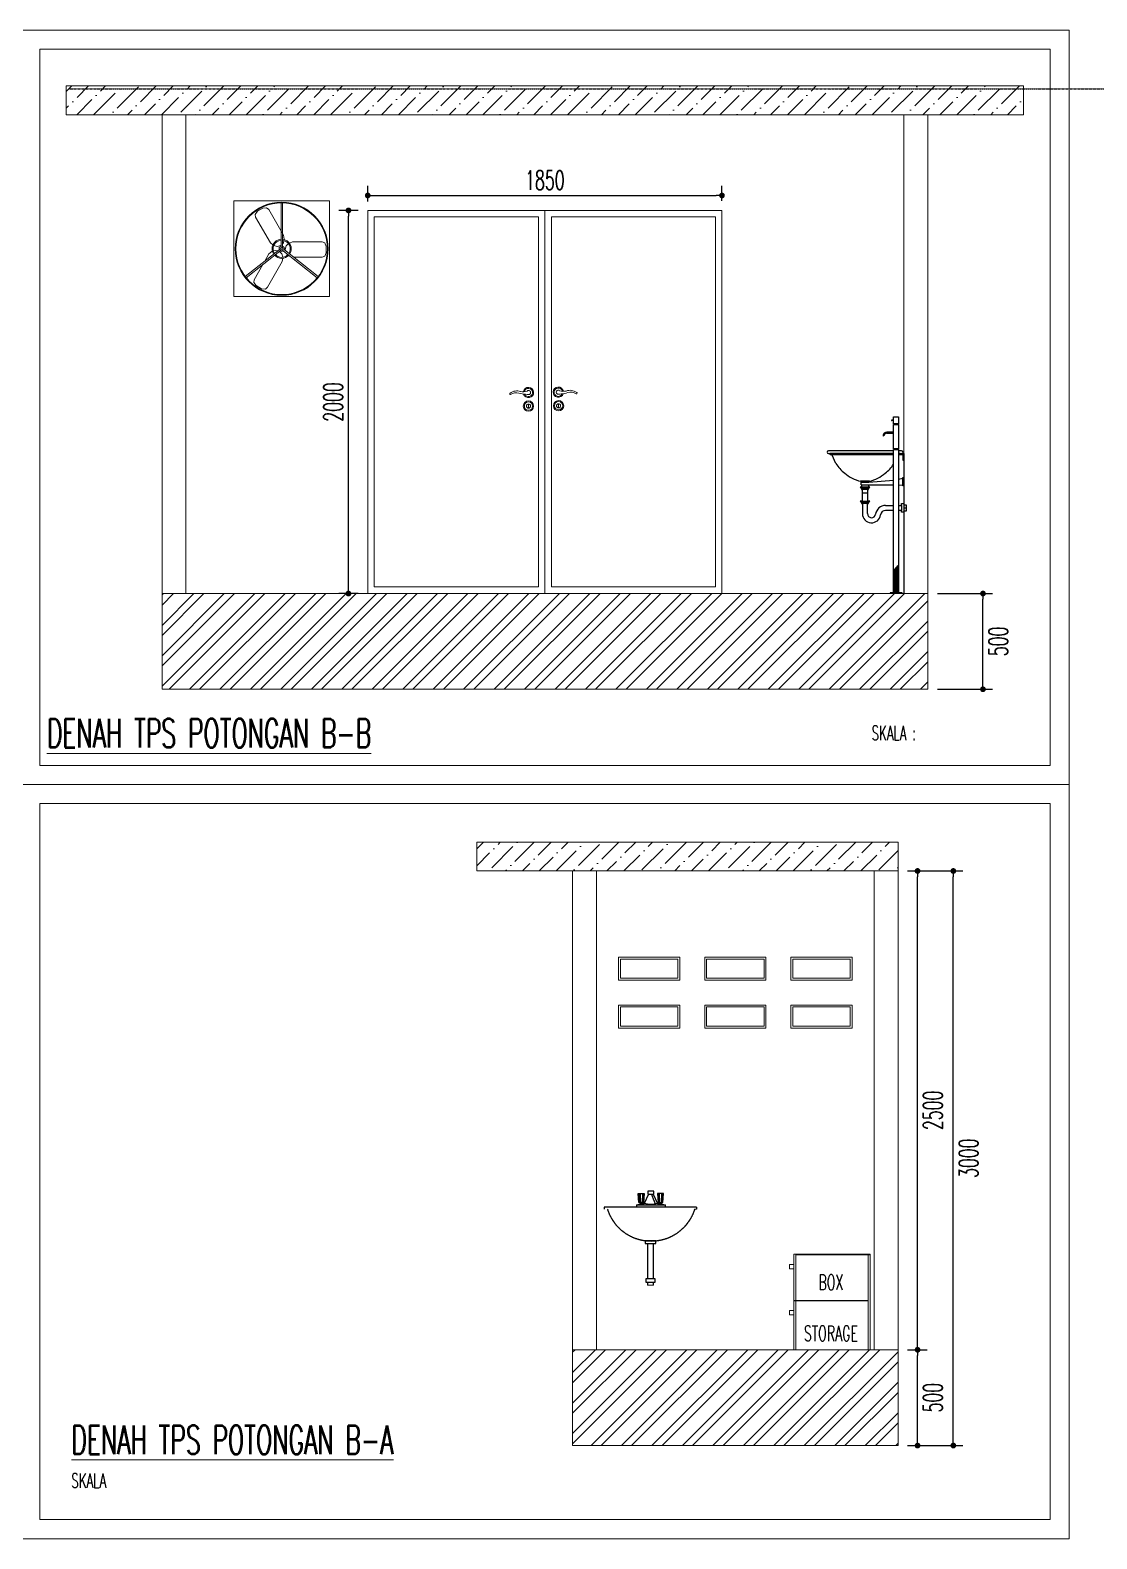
# Model space of a CAD drawing. Header units: millimetres. Extents: x -3140 to 122882, y -13467 to 35950.
# Drawn here: x 59397 to 64968, y -5590 to 2287 of the extents above; entities that cross this region are included whole.
import ezdxf

# ---------------------------------------------------------------- set-up
doc = ezdxf.new("R2010")
doc.units = ezdxf.units.MM
doc.header["$MEASUREMENT"] = 0
doc.linetypes.add('DASHDOT', pattern=[1, 0.5, -0.25, 0, -0.25])
doc.linetypes.add('DASHEDX2', pattern=[38.1, 25.4, -12.7])
doc.layers.add('inst ME', color=7, linetype='Continuous', lineweight=13)
doc.layers.add('J', color=1, linetype='Continuous', lineweight=13)
doc.styles.add('300', font='rs.shx', dxfattribs={"width": 0.6, "height": 100})
doc.dimstyles.new('300', dxfattribs={"dimtxt": 50, "dimasz": 30, "dimexe": 50, "dimexo": 50, "dimgap": 30, "dimtad": 2, "dimdec": 0, "dimzin": 0, "dimtxsty": '300', "dimblk": 'DOT', "dimcen": 0.2, "dimclrd": 1, "dimclre": 1, "dimclrt": 3, "dimadec": 0, "dimazin": 0, "dimtfac": 1, "dimtdec": 0, "dimtix": 1, "dimtmove": 0, "dimatfit": 3, "dimfxl": 1, "dimtolj": 1, "dimtzin": 0, "dimarcsym": 0})
pattern_1 = [(45, (36870.45, -90220.66), (-79.54951, 79.54951), []), (45, (36923.48, -90220.66), (-79.54951, 79.54951), [])]
pattern_2 = [(45, (36870.45, -90220.656), (33.14563, 121.53398), [156.25, -31.25, 0, -31.25])]

# ---------------------------------------------------------------- blocks, each defined once
blk = doc.blocks.new('A$C6E2B1FF7')
for p, q in [((0.3955, 1.0315), (0.3845, 1.0315)), ((0.3955, 1.0285), (0.3845, 1.0285)), ((0.3955, 1.01), (0.3955, 1.05)), ((0.3955, 1.05), (0.4255, 1.05)), ((0.4255, 1.01), (0.3955, 1.01)), ((0.3955, 0.86), (0.3955, 1.006)), ((0.3955, 1.006), (0.4255, 1.006)), ((0.3975, 1.01), (0.3975, 1.006)), ((0.4235, 1.01), (0.4235, 1.006)), ((0.4255, 1.05), (0.4255, 1.01)), ((0.4255, 1.006), (0.4255, 0.86)), ((0.3325, 0.9402), (0.3385, 0.938)), ((0.3955, 0.96), (0.3555, 0.96)), ((0.3555, 0.954), (0.3955, 0.954)), ((0.3955, 0.8483), (0.0077, 0.8483)), ((0.0077, 0.8328), (0.0158, 0.8328)), ((0.3955, 0.8328), (0.0158, 0.8328)), ((0.0189, 0.8268), (0.3955, 0.8268)), ((0.052, 0.7743), (0.0308, 0.8221)), ((0.4255, 0.86), (0.3955, 0.86)), ((0.3955, 0.004), (0.3955, 0.856)), ((0.3955, 0.856), (0.4255, 0.856)), ((0.3975, 0.86), (0.3975, 0.856)), ((0.4235, 0.86), (0.4235, 0.856)), ((0.4255, 0.856), (0.4255, 0.004)), ((0.4427, 0.8483), (0.4255, 0.8483)), ((0.4352, 0.8328), (0.4255, 0.8328)), ((0.4255, 0.8268), (0.44, 0.8268)), ((0.4255, 0.8268), (0.432, 0.8268)), ((0.4352, 0.8328), (0.4427, 0.8328)), ((0.44, 0.8268), (0.4515, 0.8268)), ((0.4427, 0.8328), (0.4575, 0.8328)), ((0.4515, 0.8268), (0.4515, 0.7928)), ((0.4575, 0.8328), (0.4575, 0)), ((0.4515, 0.7928), (0.4575, 0.7928)), ((0.1975, 0.6319), (0.2053, 0.6262)), ((0.2535, 0.6319), (0.1975, 0.6319)), ((0.2517, 0.6674), (0.1992, 0.6674)), ((0.2029, 0.6473), (0.2029, 0.6623)), ((0.2029, 0.6623), (0.2481, 0.6623)), ((0.2029, 0.6473), (0.2461, 0.6473)), ((0.2049, 0.6473), (0.2049, 0.6319)), ((0.2461, 0.6473), (0.3955, 0.6472)), ((0.2461, 0.6473), (0.2461, 0.6319)), ((0.2461, 0.6262), (0.2535, 0.6319)), ((0.2481, 0.6623), (0.3955, 0.6739)), ((0.4255, 0.6804), (0.4515, 0.6855)), ((0.4255, 0.6463), (0.4515, 0.6455)), ((0.4515, 0.6405), (0.4515, 0.6905)), ((0.4515, 0.6905), (0.4575, 0.6905)), ((0.4575, 0.6405), (0.4515, 0.6405)), ((0.1975, 0.5487), (0.2053, 0.543)), ((0.2095, 0.5487), (0.1975, 0.5487)), ((0.2053, 0.6262), (0.2053, 0.6185)), ((0.2053, 0.6262), (0.2461, 0.6262)), ((0.2053, 0.6185), (0.2084, 0.6185)), ((0.2053, 0.543), (0.2053, 0.5353)), ((0.2053, 0.543), (0.2461, 0.543)), ((0.2084, 0.6185), (0.2084, 0.5981)), ((0.2425, 0.6185), (0.2084, 0.6185)), ((0.2084, 0.5981), (0.2095, 0.5981)), ((0.2095, 0.5981), (0.2415, 0.5981)), ((0.2095, 0.5981), (0.2095, 0.5487)), ((0.2095, 0.5487), (0.2415, 0.5487)), ((0.2415, 0.5981), (0.2425, 0.5981)), ((0.2415, 0.5487), (0.2415, 0.5981)), ((0.2535, 0.5487), (0.2415, 0.5487)), ((0.2425, 0.5981), (0.2425, 0.6185)), ((0.2425, 0.6185), (0.2461, 0.6185)), ((0.2461, 0.6185), (0.2461, 0.6262)), ((0.2461, 0.543), (0.2535, 0.5487)), ((0.2461, 0.5353), (0.2461, 0.543)), ((0.2053, 0.5353), (0.2105, 0.5353)), ((0.2405, 0.5353), (0.2105, 0.5353)), ((0.2105, 0.5353), (0.2105, 0.475)), ((0.2405, 0.5353), (0.2461, 0.5353)), ((0.2405, 0.475), (0.2405, 0.5353)), ((0.348, 0.5244), (0.3955, 0.5244)), ((0.3955, 0.4944), (0.348, 0.4944)), ((0.4255, 0.5244), (0.4435, 0.5244)), ((0.4435, 0.4944), (0.4255, 0.4944)), ((0.4435, 0.5244), (0.4435, 0.5356)), ((0.4435, 0.5356), (0.4575, 0.5356)), ((0.4435, 0.5244), (0.4435, 0.4944)), ((0.4435, 0.4832), (0.4435, 0.4944)), ((0.4575, 0.4832), (0.4435, 0.4832)), ((0.4575, 0.5356), (0.4575, 0.4832)), ((0.4719, 0.5265), (0.4575, 0.5265)), ((0.4575, 0.5099), (0.4719, 0.5099)), ((0.4575, 0.492), (0.4719, 0.492)), ((0.4719, 0.492), (0.4719, 0.5265)), ((0.3986, 0.004), (0.3986, 0.139)), ((0.4016, 0.004), (0.4016, 0.143)), ((0.4054, 0.004), (0.4054, 0.1477)), ((0.4105, 0.004), (0.4105, 0.1535)), ((0.419, 0.004), (0.419, 0.1618)), ((0.4475, 0.004), (0.3755, 0.004)), ((0.3755, 0.004), (0.3755, 0)), ((0.4475, 0), (0.4475, 0.004))]:
    blk.add_line(p, q)
for centre, radius, start, end in [((0.355, 0.9373), 0.0227, 88.67566, 172.72042), ((0.3579, 0.9344), 0.0198, 97.04919, 169.4794), ((0.0077, 0.8405), 0.00774, 90, 270), ((0.0208, 0.8316), 0.00515, 166.68297, 249.34752), ((0.0162, 0.8051), 0.0225, 49.25045, 75.12158), ((0.4348, 0.8051), 0.0225, 104.87842, 114.47405), ((0.4302, 0.8316), 0.00515, 290.65248, 13.31703), ((0.4427, 0.8405), 0.00774, 270, 90), ((0.2517, 0.9003), 0.2361, 212.24439, 231.48451), ((0.1992, 0.9003), 0.2361, 308.51549, 326.21188), ((0.2608, 0.905), 0.2455, 230.52645, 255.48599), ((0.1954, 0.6575), 0.0106, 26.899, 68.79889), ((0.2554, 0.6577), 0.0103, 110.63934, 153.66277), ((0.1902, 0.905), 0.2455, 284.51401, 309.47355), ((0.2646, 0.475), 0.0541, 180, 352.73258), ((0.2646, 0.475), 0.0241, 180, 352.73258), ((0.348, 0.4644), 0.06, 90, 172.73258), ((0.348, 0.4644), 0.03, 90, 172.73258), ((0.5189, 0.052), 0.1485, 128.97963, 146.20396)]:
    blk.add_arc(centre, radius, start, end)
blk.add_ellipse((0.3845, 1.03), major_axis=(0, -0.0015), ratio=0.505358, start_param=3.141593, end_param=6.283185)
blk = doc.blocks.new('Handle-01')
for centre, radius, start, end in [((-66.7, -54.9), 64.6, 70.65002, 128.47831), ((-31.2, 66.5), 62.1, 256.79025, 291.8405), ((0, 0), 30, 198.02954, 169.96267), ((0, 0), 24, 204.54285, 168.26614), ((0, 0), 12, 259.25559, 132.43023), ((-105.2, -7.5), 3.6, 119.1006, 286.73068), ((-70.4, -63.6), 62.5, 75.77345, 122.60946), ((-12, 119.3), 129.6, 250.59259, 267.96816), ((62.6, 665.3), 680.2, 263.31552, 264.72244)]:
    blk.add_arc(centre, radius, start, end)
blk = doc.blocks.new('A$C202B7152')
for p, q in [((0.1836, 0.5083, 0.01), (0.2175, 0.5083, 0.01)), ((0.1876, 0.4593, 0.01), (0.1836, 0.5083, 0.01)), ((0.1854, 0.5083, 0.01), (0.1895, 0.4593, 0.01)), ((0.1886, 0.5083, 0.01), (0.1916, 0.4593, 0.01)), ((0.1939, 0.5083, 0.01), (0.195, 0.4593, 0.01)), ((0.2072, 0.5083, 0.01), (0.2061, 0.4593, 0.01)), ((0.2126, 0.5083, 0.01), (0.2095, 0.4593, 0.01)), ((0.2158, 0.5083, 0.01), (0.2116, 0.4593, 0.01)), ((0.2175, 0.5083, 0.01), (0.2135, 0.4593, 0.01)), ((0.2409, 0.5057, 0.01), (0.2168, 0.4534, 0.01)), ((0.2378, 0.5215, 0.01), (0.27, 0.5215, 0.01)), ((0.2378, 0.5057, 0.01), (0.2378, 0.5215, 0.01)), ((0.27, 0.5057, 0.01), (0.2378, 0.5057, 0.01)), ((0.2661, 0.5057, 0.01), (0.2918, 0.4532, 0.01)), ((0.27, 0.5215, 0.01), (0.27, 0.5057, 0.01)), ((0.3242, 0.5083, 0.01), (0.2903, 0.5083, 0.01)), ((0.2903, 0.5083, 0.01), (0.2943, 0.4593, 0.01)), ((0.292, 0.5083, 0.01), (0.2962, 0.4593, 0.01)), ((0.2952, 0.5083, 0.01), (0.2983, 0.4593, 0.01)), ((0.3006, 0.5083, 0.01), (0.3017, 0.4593, 0.01)), ((0.3139, 0.5083, 0.01), (0.3128, 0.4593, 0.01)), ((0.3192, 0.5083, 0.01), (0.3162, 0.4593, 0.01)), ((0.3224, 0.5083, 0.01), (0.3183, 0.4593, 0.01)), ((0.3202, 0.4593, 0.01), (0.3242, 0.5083, 0.01)), ((0.1727, 0.4449, 0.01), (0.3343, 0.4449, 0.01)), ((0.1727, 0.4348, 0.01), (0.1727, 0.4449, 0.01)), ((0.2135, 0.4593, 0.01), (0.1876, 0.4593, 0.01)), ((0.2943, 0.4593, 0.01), (0.3202, 0.4593, 0.01)), ((0.3343, 0.4449, 0.01), (0.3343, 0.4348, 0.01))]:
    blk.add_line(p, q)
at = {"linetype": 'DASHEDX2'}
for p, q in [((0, 0.4338, 0.01), (0.5126, 0.4338, 0.01)), ((0, 0.4338, 0.01), (0, 0.4226, 0.01)), ((0.5126, 0.4338, 0.01), (0.5126, 0.4226, 0.01)), ((0.2271, 0.2467, 0.01), (0.2858, 0.2467, 0.01)), ((0.2271, 0.2325, 0.01), (0.2271, 0.2467, 0.01)), ((0.2858, 0.2325, 0.01), (0.2271, 0.2325, 0.01)), ((0.2392, 0.2305, 0.01), (0.2716, 0.2305, 0.01)), ((0.2392, 0.0364, 0.01), (0.2392, 0.2305, 0.01)), ((0.2716, 0.2305, 0.01), (0.2716, 0.0364, 0.01)), ((0.2858, 0.2467, 0.01), (0.2858, 0.2325, 0.01)), ((0.2291, 0.0364, 0.01), (0.2817, 0.0364, 0.01)), ((0.2291, 0.0182, 0.01), (0.2291, 0.0364, 0.01)), ((0.2817, 0.0182, 0.01), (0.2291, 0.0182, 0.01)), ((0.2392, 0, 0.01), (0.2392, 0.0182, 0.01)), ((0.2716, 0.0182, 0.01), (0.2716, 0, 0.01)), ((0.2817, 0.0364, 0.01), (0.2817, 0.0182, 0.01))]:
    blk.add_line(p, q, dxfattribs=at)
for centre, radius, start, end in [((-0.3833, 0.715, 0.01), 0.6657, 336.62365, 341.67507), ((0.2535, 0.1433, 0.01), 0.3122, 96.75998, 104.99699), ((0.1854, 0.4493, 0.01), 0.0103, 4.5286, 73.65735), ((0.1865, 0.4498, 0.01), 0.00987, 2.35421, 72.28954), ((0.1806, 0.4473, 0.01), 0.0173, 10.46857, 43.68179), ((0.2129, 0.4516, 0.01), 0.00923, 123.82998, 180.37672), ((0.2157, 0.4493, 0.01), 0.0103, 106.34265, 165.91992), ((0.2546, 0.595, 0.01), 0.1466, 255.0374, 284.68485), ((0.2535, 0.1433, 0.01), 0.3122, 75.00301, 82.96228), ((0.2921, 0.4493, 0.01), 0.0103, 14.08008, 73.65735), ((0.2949, 0.4516, 0.01), 0.00923, 359.62328, 56.17002), ((0.3272, 0.4473, 0.01), 0.0173, 136.31821, 169.53143), ((0.3213, 0.4498, 0.01), 0.00987, 107.71046, 177.64579), ((0.3224, 0.4493, 0.01), 0.0103, 106.34265, 175.4714)]:
    blk.add_arc(centre, radius, start, end)
blk.add_arc((0.2522, 0.4962, 0.01), 0.2522, 196.98117, 343.01883, dxfattribs=at)
blk = doc.blocks.new('_Dot')
at = {"color": 0, "lineweight": -2}
blk.add_line((-0.5, 0), (-1, 0), dxfattribs=at)
at = {"color": 0, "const_width": 0.5}
blk.add_lwpolyline([(-0.25, 0, 1), (0.25, 0, 1)], format="xyb", close=True, dxfattribs=at)
blk = doc.blocks.new('*D73')
at = {"color": 1, "lineweight": -2, "transparency": 16777216}
for p, q in [((64135.2, -654.5), (64422.8, -654.5)), ((64372.8, -1124.5), (64372.8, -684.5)), ((64135.2, -1154.5), (64422.8, -1154.5))]:
    blk.add_line(p, q, dxfattribs=at)
at = {"layer": 'Defpoints', "color": 0, "transparency": 16777216}
for p in [(64085.2, -654.5), (64372.8, -654.5), (64085.2, -1154.5)]:
    blk.add_point(p, dxfattribs=at)
at = {"color": 1, "lineweight": -2, "transparency": 16777216, "xscale": 30, "yscale": 30, "zscale": 30}
for p, rotation in [((64372.8, -654.5), 90), ((64372.8, -1154.5), 270)]:
    blk.add_blockref('_Dot', p, dxfattribs=dict(at, rotation=rotation))
at = {"color": 3, "transparency": 16777216, "insert": (64452.8, -904.5), "char_height": 100, "attachment_point": 5, "rotation": 90, "style": '300'}
blk.add_mtext('\\A1;500', dxfattribs=at)
blk = doc.blocks.new('*D63')
at = {"color": 1, "lineweight": -2, "transparency": 16777216}
for p, q in [((61109.8, 1345.5), (61009.1, 1345.5)), ((61059.1, -624.5), (61059.1, 1315.5)), ((61109.8, -654.5), (61009.1, -654.5))]:
    blk.add_line(p, q, dxfattribs=at)
at = {"layer": 'Defpoints', "color": 0, "transparency": 16777216}
for p in [(61059.1, 1345.5), (61159.8, 1345.5), (61159.8, -654.5)]:
    blk.add_point(p, dxfattribs=at)
at = {"color": 1, "lineweight": -2, "transparency": 16777216, "xscale": 30, "yscale": 30, "zscale": 30}
for p, rotation in [((61059.1, 1345.5), 90), ((61059.1, -654.5), 270)]:
    blk.add_blockref('_Dot', p, dxfattribs=dict(at, rotation=rotation))
at = {"color": 3, "transparency": 16777216, "insert": (60979.1, 345.5), "char_height": 100, "attachment_point": 5, "rotation": 90, "style": '300'}
blk.add_mtext('\\A1;2000', dxfattribs=at)
blk = doc.blocks.new('*D65')
at = {"color": 1, "lineweight": -2, "transparency": 16777216}
for p, q in [((61159.8, 1392.1), (61159.8, 1473.7)), ((61189.8, 1423.7), (62979.7, 1423.7)), ((63009.7, 1395.5), (63009.7, 1473.7))]:
    blk.add_line(p, q, dxfattribs=at)
at = {"layer": 'Defpoints', "color": 0, "transparency": 16777216}
for p in [(63009.7, 1423.7), (61159.8, 1342.1), (63009.7, 1345.5)]:
    blk.add_point(p, dxfattribs=at)
at = {"color": 1, "lineweight": -2, "transparency": 16777216, "xscale": 30, "yscale": 30, "zscale": 30, "rotation": 180}
blk.add_blockref('_Dot', (61159.8, 1423.7), dxfattribs=at)
at = {"color": 1, "lineweight": -2, "transparency": 16777216, "xscale": 30, "yscale": 30, "zscale": 30}
blk.add_blockref('_Dot', (63009.7, 1423.7), dxfattribs=at)
at = {"color": 3, "transparency": 16777216, "insert": (62084.8, 1503.7), "char_height": 100, "attachment_point": 5, "style": '300'}
blk.add_mtext('\\A1;1850', dxfattribs=at)
blk = doc.blocks.new('*D59')
at = {"color": 1, "lineweight": -2, "transparency": 16777216}
for p, q in [((63979.5, -4603), (64081.2, -4603)), ((64031.2, -5073), (64031.2, -4633)), ((63979.5, -5103), (64081.2, -5103))]:
    blk.add_line(p, q, dxfattribs=at)
at = {"layer": 'Defpoints', "color": 0, "transparency": 16777216}
for p in [(63929.5, -4603), (64031.2, -4603), (63929.5, -5103)]:
    blk.add_point(p, dxfattribs=at)
at = {"color": 1, "lineweight": -2, "transparency": 16777216, "xscale": 30, "yscale": 30, "zscale": 30}
for p, rotation in [((64031.2, -4603), 90), ((64031.2, -5103), 270)]:
    blk.add_blockref('_Dot', p, dxfattribs=dict(at, rotation=rotation))
at = {"color": 3, "transparency": 16777216, "insert": (64111.2, -4853), "char_height": 100, "attachment_point": 5, "rotation": 90, "style": '300'}
blk.add_mtext('\\A1;500', dxfattribs=at)
blk = doc.blocks.new('*D60')
at = {"color": 1, "lineweight": -2, "transparency": 16777216}
for p, q in [((63979.5, -2103), (64081.2, -2103)), ((64031.2, -4573), (64031.2, -2133)), ((63979.5, -4603), (64081.2, -4603))]:
    blk.add_line(p, q, dxfattribs=at)
at = {"layer": 'Defpoints', "color": 0, "transparency": 16777216}
for p in [(63929.5, -2103), (64031.2, -2103), (63929.5, -4603)]:
    blk.add_point(p, dxfattribs=at)
at = {"color": 1, "lineweight": -2, "transparency": 16777216, "xscale": 30, "yscale": 30, "zscale": 30}
for p, rotation in [((64031.2, -2103), 90), ((64031.2, -4603), 270)]:
    blk.add_blockref('_Dot', p, dxfattribs=dict(at, rotation=rotation))
at = {"color": 3, "transparency": 16777216, "insert": (64111.2, -3353), "char_height": 100, "attachment_point": 5, "rotation": 90, "style": '300'}
blk.add_mtext('\\A1;2500', dxfattribs=at)
blk = doc.blocks.new('*D55')
at = {"color": 1, "lineweight": -2, "transparency": 16777216}
for p, q in [((63979.5, -2103), (64268.1, -2103)), ((64218.1, -5073), (64218.1, -2133)), ((63979.5, -5103), (64268.1, -5103))]:
    blk.add_line(p, q, dxfattribs=at)
at = {"layer": 'Defpoints', "color": 0, "transparency": 16777216}
for p in [(63929.5, -2103), (64218.1, -2103), (63929.5, -5103)]:
    blk.add_point(p, dxfattribs=at)
at = {"color": 1, "lineweight": -2, "transparency": 16777216, "xscale": 30, "yscale": 30, "zscale": 30}
for p, rotation in [((64218.1, -2103), 90), ((64218.1, -5103), 270)]:
    blk.add_blockref('_Dot', p, dxfattribs=dict(at, rotation=rotation))
at = {"color": 3, "transparency": 16777216, "insert": (64298.1, -3603), "char_height": 100, "attachment_point": 5, "rotation": 90, "style": '300'}
blk.add_mtext('\\A1;3000', dxfattribs=at)

msp = doc.modelspace()

# ---------------------------------------------------------------- hatches: boundary and pattern name
at = {"layer": 'inst ME'}
h = msp.add_hatch(dxfattribs=at)
h.set_pattern_fill('ANSI36', color=4, scale=500)
h.set_pattern_definition(pattern_2)
h.paths.add_polyline_path([(64585.2, 1995.5), (64085.2, 1995.5), (59585.2, 1995.5), (59585.2, 1845.5), (60085.2, 1845.5), (64585.2, 1845.5)])
h = msp.add_hatch(dxfattribs=at)
h.set_pattern_fill('ANSI32', color=129, scale=300)
h.set_pattern_definition(pattern_1)
h.paths.add_polyline_path([(64085.2, -654.5), (60085.2, -654.5), (60085.2, -1154.5), (64085.2, -1154.5)])
h = msp.add_hatch(dxfattribs=at)
h.set_pattern_fill('ANSI36', color=4, scale=500)
h.set_pattern_definition(pattern_2)
h.paths.add_polyline_path([(63929.5, -1953), (61729.5, -1953), (61729.5, -2103), (63929.5, -2103)])
h = msp.add_hatch(dxfattribs=at)
h.set_pattern_fill('ANSI32', color=129, scale=300)
h.set_pattern_definition(pattern_1)
h.paths.add_polyline_path([(63929.5, -4603), (62229.5, -4603), (62229.5, -5103), (63929.5, -5103)])

# ---------------------------------------------------------------- linework, layer by layer
at = {"linetype": 'DASHDOT'}
msp.add_lwpolyline([(59600.8, 1980.5), (69665.1, 1980.5)], dxfattribs=at)
msp.add_lwpolyline([(63771.3, -4348), (63384.2, -4348)])
at = {"layer": 'inst ME'}
for points in [[(64823.9, -1651.6), (59346.6, -1651.6), (59346.6, 2286.8), (64823.9, 2286.8)], [(64723.9, -1551.6), (59446.6, -1551.6), (59446.6, 2186.8), (64723.9, 2186.8)], [(60960.3, 1395.5), (60460.3, 1395.5), (60460.3, 895.6), (60960.3, 895.6)], [(61159.8, 1345.5), (62085.3, 1345.5), (62085.3, -654.5), (61159.8, -654.5)], [(62085.2, -654.5), (63009.7, -654.5), (63009.7, 1345.5), (62085.2, 1345.5)], [(61194, 1311.4), (62051.1, 1311.4), (62051.1, -620.3), (61194, -620.3)], [(62119.4, -620.3), (62975.6, -620.3), (62975.6, 1311.4), (62119.4, 1311.4)], [(64823.9, -5589.9), (59346.6, -5589.9), (59346.6, -1651.6), (64823.9, -1651.6)], [(64723.9, -5489.9), (59446.6, -5489.9), (59446.6, -1751.6), (64723.9, -1751.6)], [(62469.5, -2553), (62469.5, -2673), (62789.5, -2673), (62789.5, -2553)], [(62919.5, -2553), (62919.5, -2673), (63239.5, -2673), (63239.5, -2553)], [(63369.5, -2553), (63369.5, -2673), (63689.5, -2673), (63689.5, -2553)], [(62469.5, -2803), (62469.5, -2923), (62789.5, -2923), (62789.5, -2803)], [(62919.5, -2803), (62919.5, -2923), (63239.5, -2923), (63239.5, -2803)], [(63369.5, -2803), (63369.5, -2923), (63689.5, -2923), (63689.5, -2803)], [(62621.6, -4049.4), (62652.1, -4049.4), (62652.1, -4047.5), (62621.6, -4047.5)], [(62661.7, -4232.1), (62612.1, -4232.1), (62612.1, -4249.3), (62661.7, -4249.3)], [(62652.1, -4249.3), (62621.6, -4249.3), (62621.6, -4266.4), (62652.1, -4266.4)]]:
    msp.add_lwpolyline(points, close=True, dxfattribs=at)
for points in [[(60085.2, 1845.5), (59585.2, 1845.5), (59585.2, 1995.5), (64085.2, 1995.5), (64585.2, 1995.5), (64585.2, 1845.5)], [(60085.2, -1154.5), (60085.2, 1845.5)], [(60085.2, -1154.5), (60085.2, 1845.5), (64585.2, 1845.5)], [(60210.2, -654.5), (60210.2, 1845.5)], [(63960.2, -654.5), (63960.2, 1845.5)], [(64085.2, -1154.5), (64085.2, 1845.5)], [(60651.4, 1176.3), (60573.7, 1310.6), (60571.8, 1324.9), (60583.1, 1341.2), (60611.6, 1357.6), (60631.3, 1359.4), (60642.8, 1350.6), (60720.5, 1216.3), (60724, 1195.9), (60723.4, 1193.8)], [(60706.7, 1384.9), (60706.7, 1149.3)], [(60713.9, 1384.9), (60713.9, 1149.3)], [(61159.8, -654.5), (61159.8, 1345.5)], [(62085.3, -654.5), (62085.3, 1345.5)], [(63009.7, -654.5), (63009.7, 1345.5)], [(60722.1, 1188.8), (60719, 1177), (60713.9, 1171.7)], [(60520.3, 1000.1), (60705.2, 1146.1)], [(60524.7, 994.4), (60709.7, 1140.4)], [(60622, 1080.5), (60643.6, 1118.6), (60659.4, 1131.9), (60662, 1132.6)], [(60664.5, 1165.5), (60651.4, 1176.3)], [(60667, 1134), (60678.2, 1137.2), (60690.3, 1134.4)], [(60706.7, 1164.1), (60705.4, 1162.7), (60686.2, 1158.1), (60668.9, 1162.7)], [(60698.5, 1131.6), (60711.2, 1118.6), (60716, 1101.1)], [(60895.9, 994.4), (60711, 1140.4)], [(60900.4, 1000.1), (60715.5, 1146.1)], [(60729.5, 1135.1), (60727.6, 1141.2), (60733.2, 1160.1), (60745.9, 1172.8)], [(60741.9, 1113.7), (60733.2, 1122.3), (60733, 1123)], [(60755.2, 1105.5), (60747.1, 1108.5), (60745.5, 1110)], [(60750.6, 1175.2), (60766.5, 1181.1)], [(60766.5, 1181.1), (60921.6, 1181.1), (60935, 1175.6), (60943.4, 1157.6), (60943.4, 1124.8), (60935, 1106.8), (60921.6, 1101.3), (60772.2, 1101.3)], [(60713.1, 1079.3), (60636.7, 944.2), (60625.3, 935.3), (60605.5, 936.9), (60576.9, 953.1), (60565.4, 969.2), (60567.2, 983.5), (60612.6, 1063.8)], [(60715.7, 1095.8), (60713.1, 1079.3)], [(60085.2, -1154.5), (60085.2, -654.5), (64085.2, -654.5)], [(60085.2, -654.5), (64085.2, -654.5)], [(64085.2, -1154.5), (60085.2, -1154.5)], [(61729.5, -1953), (63929.5, -1953)], [(62229.5, -2103), (61729.5, -2103), (61729.5, -1953), (62229.5, -1953)], [(63929.5, -5103), (63929.5, -1953)], [(61729.5, -2103), (63929.5, -2103)], [(62229.5, -5103), (62229.5, -2103)], [(62229.5, -2103), (63929.5, -2103)], [(62354.5, -4603), (62354.5, -2103)], [(63804.5, -4603), (63804.5, -2103)], [(62479.5, -2563), (62479.5, -2663), (62779.5, -2663), (62779.5, -2563), (62479.5, -2563)], [(62929.5, -2563), (62929.5, -2663), (63229.5, -2663), (63229.5, -2563), (62929.5, -2563)], [(63379.5, -2563), (63379.5, -2663), (63679.5, -2663), (63679.5, -2563), (63379.5, -2563)], [(62479.5, -2813), (62479.5, -2913), (62779.5, -2913), (62779.5, -2813), (62479.5, -2813)], [(62929.5, -2813), (62929.5, -2913), (63229.5, -2913), (63229.5, -2813), (62929.5, -2813)], [(63379.5, -2813), (63379.5, -2913), (63679.5, -2913), (63679.5, -2813), (63379.5, -2813)], [(62877.3, -3858), (62394.7, -3858)], [(62867, -3868.5), (62877.3, -3868.5)], [(62663.6, -4047.5), (62608.3, -4047.5), (62608.3, -4034.1), (62663.6, -4034.1), (62663.6, -4047.5)], [(62621.6, -4049.4), (62621.6, -4232.1), (62652.1, -4232.1), (62652.1, -4049.4), (62621.6, -4049.4)], [(63362, -4180.2), (63362, -4158)], [(63384.2, -4158), (63362, -4158)], [(63384.2, -4603), (63384.2, -4103)], [(63384.2, -4103), (63784.1, -4103)], [(63395.3, -4603), (63395.3, -4108)], [(63395.3, -4108), (63784.1, -4108)], [(63773, -4603), (63773, -4103)], [(63784.1, -4603), (63784.1, -4103)], [(63384.2, -4180.2), (63362, -4180.2)], [(63362, -4420.2), (63362, -4398)], [(63384.2, -4398), (63362, -4398)], [(63384.2, -4420.2), (63362, -4420.2)], [(62229.5, -4603), (63929.5, -4603)], [(62229.5, -4603), (63929.5, -4603)], [(62229.5, -5103), (63929.5, -5103)]]:
    msp.add_lwpolyline(points, dxfattribs=at)
for radius in [242.9, 239.3, 5.19]:
    msp.add_circle((60710.3, 1145.5), radius, dxfattribs=at)
for centre, radius, start, end in [((60710.3, 1145.5), 50, 94.15565, 214.13644), ((60710.3, 1145.5), 44.8, 94.63494, 213.65715), ((60710.3, 1145.5), 50, 325.86356, 85.84435), ((60710.3, 1145.5), 44.8, 326.34285, 85.36506), ((60710.3, 1145.5), 50, 222.44774, 317.55226), ((60710.3, 1145.5), 44.8, 222.92703, 317.07297), ((60710.3, 1145.5), 13.8, 105.24177, 203.05032), ((60710.3, 1145.5), 13.8, 233.53386, 306.46614), ((60710.3, 1145.5), 13.8, 336.94968, 74.75823), ((62639.9, -3799.5), 237.3, 196.91207, 343.08793)]:
    msp.add_arc(centre, radius, start, end, dxfattribs=at)
at = {"layer": 'J'}
for p, q in [((61999.2, 316.6), (61999.2, 331.5)), ((62156.4, 318.2), (62156.1, 333.1))]:
    msp.add_line(p, q, dxfattribs=at)
msp.add_ellipse((61999.2, 324), major_axis=(19.1, 19.1), ratio=1, dxfattribs=at)
for major_axis in [(-15.3, 15.3), (-7.64, 7.64)]:
    msp.add_ellipse((61999.2, 324), major_axis=major_axis, ratio=1, start_param=1.570796326794897, end_param=7.853981633974483, dxfattribs=at)
at = {"layer": 'J', "extrusion": (0, 0, -1)}
msp.add_ellipse((62156.3, 325.7), major_axis=(-19.5, 18.7), ratio=1, dxfattribs=at)
for major_axis in [(14.9, 15.6), (7.47, 7.79)]:
    msp.add_ellipse((62156.3, 325.7), major_axis=major_axis, ratio=1, start_param=1.570796326794897, end_param=7.853981633974483, dxfattribs=at)

# ---------------------------------------------------------------- block references
at = {"color": 7}
for name, p, xscale, yscale, zscale in [('A$C6E2B1FF7', (63558.7, -654.5), 877.7777777777777, 877.7777777777777, 877.7777777777777), ('A$C202B7152', (62877.3, -4266.4, -9.4), -941.5204678362574, 941.5204678362574, 941.5204678362574)]:
    msp.add_blockref(name, p, dxfattribs=dict(at, xscale=xscale, yscale=yscale, zscale=zscale))
at = {"layer": 'J', "extrusion": (0, 0, -1), "xscale": -0.8998638043971724, "yscale": 0.8998638043971724, "zscale": -0.8998638043971724}
msp.add_blockref('Handle-01', (-61999.2, 394.9), dxfattribs=at)
at = {"layer": 'J', "extrusion": (0, 0, -1), "xscale": 0.8998638043971724, "yscale": 0.8998638043971724, "zscale": -0.8998638043971724, "rotation": 358.8010532507452}
msp.add_blockref('Handle-01', (-62154.8, 396.5), dxfattribs=at)

# ---------------------------------------------------------------- texts
at = {"layer": 'inst ME', "color": 3, "char_height": 150, "attachment_point": 5, "style": '300'}
for s, insert, width in [('\\A1;\\pxql;{\\LDENAH TPS POTONGAN B-B}', (60588.7, -1384), 2210.171), ('\\A1;{\\H0.5x;SKALA :}', (63907.1, -1383.1), 568.77), ('\\A1;\\pxql;{\\LDENAH TPS POTONGAN B-A\\P\\H0.5x;\\lSKALA}', (61707.8, -5160.6), 4192.106)]:
    msp.add_mtext(s, dxfattribs=dict(at, insert=insert, width=width))
at = {"layer": 'inst ME', "color": 3, "insert": (63578.9, -4384), "char_height": 80, "attachment_point": 5, "style": '300'}
msp.add_mtext('\\A1;BOX\\P\\PSTORAGE', dxfattribs=at)

# ---------------------------------------------------------------- dimensions: what is measured, and where the dimension line sits
dim = msp.add_linear_dim(base=(63009.7, 1423.7), p1=(61159.8, 1342.1), p2=(63009.7, 1345.5), dimstyle='300')
dim.commit()
dim.dimension.update_dxf_attribs({"geometry": '*D65', "text_midpoint": (62084.8, 1503.7)})
for base, p1, p2, picture, middle in [((61059.1, 1345.5), (61159.8, -654.5), (61159.8, 1345.5), '*D63', (60979.1, 345.5)), ((64372.8, -654.5), (64085.2, -1154.5), (64085.2, -654.5), '*D73', (64452.8, -904.5)), ((64031.2, -2103), (63929.5, -4603), (63929.5, -2103), '*D60', (64111.2, -3353)), ((64218.1, -2103), (63929.5, -5103), (63929.5, -2103), '*D55', (64298.1, -3603)), ((64031.2, -4603), (63929.5, -5103), (63929.5, -4603), '*D59', (64111.2, -4853))]:
    dim = msp.add_linear_dim(base=base, p1=p1, p2=p2, angle=90, dimstyle='300')
    dim.commit()
    dim.dimension.update_dxf_attribs({"geometry": picture, "text_midpoint": middle})

doc.saveas('drawing.dxf')
